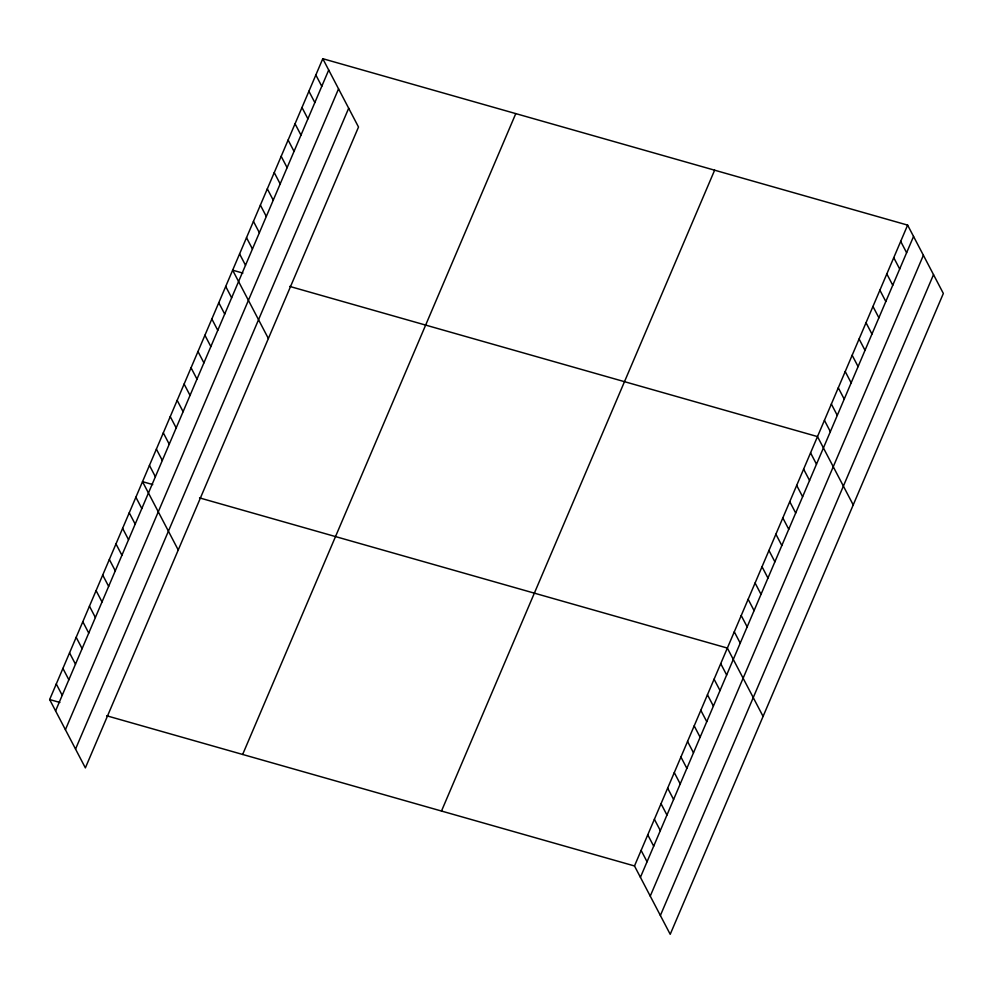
<?xml version="1.0" encoding="UTF-8"?>
<svg xmlns="http://www.w3.org/2000/svg" width="993" height="993" viewBox="0 0 993 993"><rect width="100%" height="100%" fill="white"/><g stroke="black" fill="none" stroke-linecap="round" stroke-linejoin="round"><path stroke-width="1.49" d="M322.787 58.699L358.51 127.042L85.373 767.887L49.65 699.544L322.787 58.699L907.627 225.113L943.35 293.456L670.213 934.301L634.49 865.958L106.673 715.767M55.583 710.889L328.708 70.044M65.414 729.706L338.551 88.861M75.542 749.082L348.68 108.237M242.652 754.457L515.777 113.624M441.488 811.045L714.625 170.2M634.49 865.958L907.627 225.113M640.423 877.303L913.548 236.458M650.254 896.108L923.391 255.263M660.382 915.484L933.519 274.639M242.888 273.1L232.647 270.183L268.371 338.526M289.671 286.406L817.487 436.585L853.223 504.928M152.748 484.572L142.52 481.667L178.243 549.998M199.531 497.89L727.36 648.069L763.083 716.412M49.65 699.544L59.89 702.461M900.688 241.373L906.621 252.718M893.75 257.646L899.683 268.991M886.823 273.919L892.757 285.264M879.885 290.179L885.818 301.524M872.959 306.452L878.892 317.797M866.02 322.713L871.953 334.058M859.094 338.985L865.015 350.33M852.155 355.246L858.089 366.591M845.217 371.519L851.15 382.864M838.291 387.791L844.224 399.136M831.352 404.052L837.285 415.397M824.426 420.324L830.359 431.67M810.561 452.858L816.482 464.203M803.622 469.13L809.556 480.475M796.684 485.391L802.617 496.736M789.758 501.664L795.691 513.009M782.819 517.924L788.752 529.269M775.893 534.197L781.814 545.542M768.954 550.457L774.888 561.802M762.028 566.73L767.949 578.075M755.09 583.003L761.023 594.348M748.151 599.263L754.084 610.608M741.225 615.536L747.158 626.881M734.286 631.796L740.219 643.141M720.719 663.634L726.653 674.979M714.091 679.2L720.024 690.545M707.45 694.752L713.384 706.097M700.822 710.318L706.755 721.663M694.194 725.883L700.115 737.228M687.553 741.448L693.486 752.793M680.925 757.014L686.858 768.359M315.848 74.971L321.782 86.317M674.284 772.579L680.217 783.924M308.91 91.244L314.843 102.589M667.656 788.144L673.589 799.477M301.984 107.505L307.917 118.85M661.028 803.697L666.948 815.042M295.045 123.777L300.978 135.122M654.387 819.262L660.32 830.607M288.119 140.038L294.04 151.383M647.759 834.828L653.692 846.173M281.18 156.311L287.114 167.656M641.118 850.393L647.051 861.738M274.242 172.571L280.175 183.916M267.316 188.844L273.249 200.189M260.377 205.117L266.31 216.462M253.451 221.377L259.384 232.722M246.512 237.65L252.445 248.995M239.586 253.91L245.507 265.255M225.709 286.456L231.642 297.801M218.783 302.716L224.716 314.061M211.844 318.989L217.777 330.334M204.918 335.249L210.851 346.594M197.979 351.522L203.913 362.867M191.053 367.782L196.974 379.127M184.115 384.055L190.048 395.4M177.176 400.328L183.109 411.673M170.25 416.588L176.183 427.933M163.311 432.861L169.244 444.206M156.385 449.121L162.318 460.467M149.447 465.394L155.38 476.739M135.88 497.22L141.813 508.565M129.251 512.785L135.185 524.13M122.611 528.35L128.544 539.696M115.982 543.916L121.916 555.261M109.354 559.481L115.275 570.826M102.713 575.046L108.647 586.391M96.085 590.599L102.018 601.944M89.444 606.164L95.378 617.509M82.816 621.73L88.749 633.075M76.188 637.295L82.109 648.64M69.547 652.86L75.48 664.205M62.919 668.426L68.852 679.771M56.278 683.978L62.211 695.323"/></g></svg>
